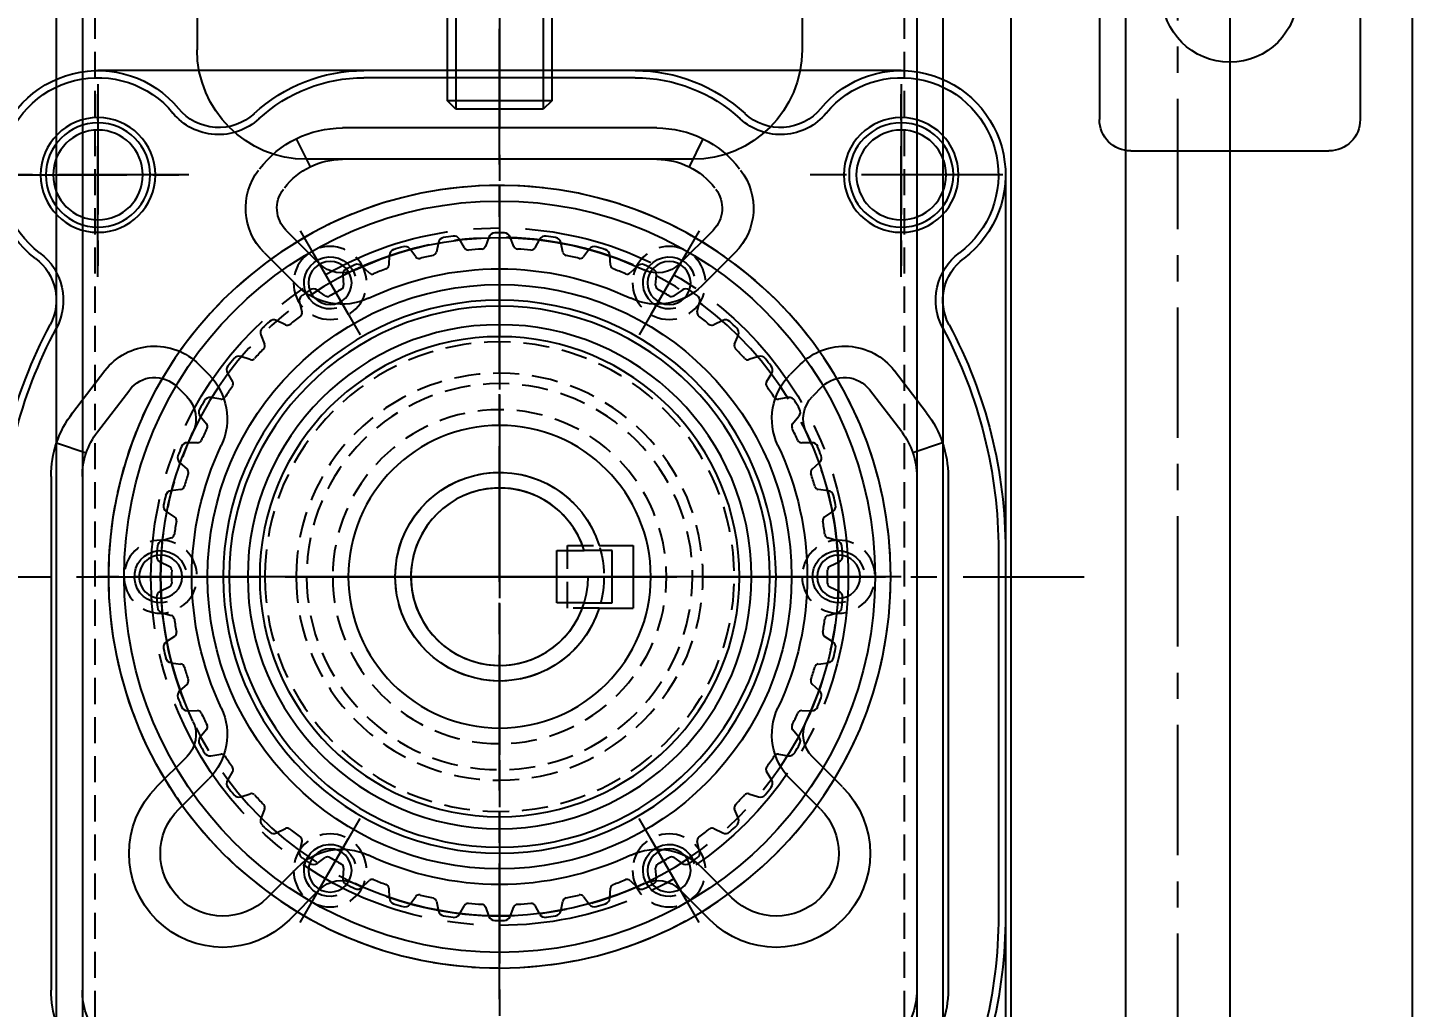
# Model space of a CAD drawing. Header units: inches. Extents: x 0 to 23821, y 0 to 11279.
# Drawn here: x 9557.2 to 9689.9, y 2482.7 to 2576.5 of the extents above; entities that cross this region are included whole.
import ezdxf

# ---------------------------------------------------------------- set-up
doc = ezdxf.new("R2010")
doc.units = ezdxf.units.IN
doc.header["$LTSCALE"] = 10
doc.header["$MEASUREMENT"] = 0
doc.linetypes.add('CENTER', pattern=[2, 1.25, -0.25, 0.25, -0.25])
doc.linetypes.add('HIDDEN', pattern=[0.375, 0.25, -0.125])
doc.layers.get('Defpoints').update_dxf_attribs({"color": 8})
for name, color, linetype in [('11', 1, 'CENTER'), ('22', 2, 'HIDDEN'), ('55', 5, 'Continuous'), ('77', 40, 'HIDDEN'), ('A', 8, 'Continuous'), ('T', 3, 'Continuous'), ('Y', 60, 'Continuous')]:
    doc.layers.add(name, color=color, linetype=linetype)
doc.styles.add('SCI', font='')
doc.styles.get('SCI').set_extended_font_data('Gulim')
doc.dimstyles.new('SCH', dxfattribs={"dimtxt": 2.5, "dimasz": 2, "dimexe": 1.25, "dimexo": 0.625, "dimtad": 1, "dimdec": 8, "dimtxsty": 'SCI', "dimcen": 2.5, "dimclrd": 4, "dimclre": 4, "dimclrt": 7, "dimadec": 8, "dimazin": 2, "dimtfac": 1, "dimtdec": 8, "dimtmove": 0, "dimatfit": 3, "dimfxl": 1, "dimarcsym": 0})

# ---------------------------------------------------------------- blocks, each defined once
blk = doc.blocks.new('A$Cfd950857')
for centre, radius in [((0, 0), 37.5), ((-16.25, 28.15), 3.5), ((16.25, 28.15), 3.5), ((0, 0), 22.5), ((0, 0), 18.5), ((0, 0), 16), ((-32.5, 0), 3.5), ((32.5, 0), 3.5), ((-16.25, -28.15), 3.5), ((16.25, -28.15), 3.5)]:
    blk.add_circle(centre, radius)
at = {"layer": '11'}
for p, q in [((0, -40.5), (0, 40.5)), ((-18, 31.18), (-14.5, 25.11)), ((18, 31.18), (14.5, 25.11)), ((40.5, 0), (-40.5, 0)), ((-18, -31.18), (-14.5, -25.11)), ((18, -31.18), (14.5, -25.11))]:
    blk.add_line(p, q, dxfattribs=at)
blk.add_circle((0, 0), 32.5, dxfattribs=at)
at = {"layer": '22'}
blk.add_circle((0, 0), 19.5, dxfattribs=at)
blk = doc.blocks.new('A$C2a68ab25')
for p, q in [((-9.54, 3), (-6.5, 3)), ((-6.5, 3), (-6.5, -3)), ((-6.5, -3), (-9.54, -3))]:
    blk.add_line(p, q)
blk.add_circle((0, 0), 10)
at = {"layer": '11'}
for p, q in [((0, -11), (0, 11)), ((-11, 0), (11, 0))]:
    blk.add_line(p, q, dxfattribs=at)
blk = doc.blocks.new('A$C817d2088')
for p, q in [((-2.5, 5.5), (-2.5, 8.12)), ((2.5, 8.12), (2.5, 5.5)), ((2.5, 5.5), (-2.5, 5.5))]:
    blk.add_line(p, q)
blk.add_arc((0, 0), 8.5, 107.1046, 90)
at = {"layer": '11'}
for p, q in [((0, -10.8), (0, 10.8)), ((-10.8, 0), (10.8, 0))]:
    blk.add_line(p, q, dxfattribs=at)
blk = doc.blocks.new('A$C1f7f0263')
for p, q in [((-5.72, 31.16), (-6.25, 31.96)), ((-3.45, 32.38), (-3.72, 31.46)), ((-1.01, 31.67), (-1.42, 32.54)), ((1.42, 32.54), (1.01, 31.67)), ((3.72, 31.46), (3.45, 32.38)), ((6.25, 31.96), (5.72, 31.16)), ((-10.3, 29.96), (-10.94, 30.67)), ((-8.24, 31.51), (-8.37, 30.56)), ((8.37, 30.56), (8.24, 31.51)), ((10.94, 30.67), (10.3, 29.96)), ((-12.84, 29.93), (-12.83, 28.97)), ((12.83, 28.97), (12.84, 29.93)), ((-14.65, 28.09), (-15.39, 28.7)), ((15.39, 28.7), (14.65, 28.09)), ((-17.16, 27.68), (-17, 26.73)), ((17, 26.73), (17.16, 27.68)), ((-18.67, 25.6), (-19.5, 26.09)), ((19.5, 26.09), (18.67, 25.6)), ((-21.09, 24.81), (-20.8, 23.9)), ((20.8, 23.9), (21.09, 24.81)), ((-22.28, 22.53), (-23.17, 22.89)), ((23.17, 22.89), (22.28, 22.53)), ((-24.56, 21.39), (-24.13, 20.53)), ((24.13, 20.53), (24.56, 21.39)), ((-25.39, 18.95), (-26.32, 19.18)), ((26.32, 19.18), (25.39, 18.95)), ((-27.47, 17.49), (-26.92, 16.71)), ((26.92, 16.71), (27.47, 17.49)), ((-27.93, 14.96), (-28.89, 15.04)), ((28.89, 15.04), (27.93, 14.96)), ((-29.77, 13.21), (-29.11, 12.51)), ((29.11, 12.51), (29.77, 13.21)), ((-29.85, 10.63), (-30.8, 10.57)), ((2.5, 10.8), (-2.5, 10.8)), ((-2.5, 10.8), (-2.5, 8.12)), ((2.5, 8.12), (2.5, 10.8)), ((30.8, 10.57), (29.85, 10.63)), ((-31.41, 8.62), (-30.65, 8.03)), ((30.65, 8.03), (31.41, 8.62)), ((-31.1, 6.06), (-32.04, 5.86)), ((32.04, 5.86), (31.1, 6.06)), ((-32.34, 3.84), (-31.5, 3.37)), ((31.5, 3.37), (32.34, 3.84)), ((-31.65, 1.36), (-32.55, 1.02)), ((32.55, 1.02), (31.65, 1.36)), ((-32.55, -1.02), (-31.65, -1.36)), ((31.65, -1.36), (32.55, -1.02)), ((-31.5, -3.37), (-32.34, -3.84)), ((32.34, -3.84), (31.5, -3.37)), ((-32.04, -5.86), (-31.1, -6.06)), ((31.1, -6.06), (32.04, -5.86)), ((-30.65, -8.03), (-31.41, -8.62)), ((31.41, -8.62), (30.65, -8.03)), ((-30.8, -10.57), (-29.85, -10.63)), ((29.85, -10.63), (30.8, -10.57)), ((-29.11, -12.51), (-29.77, -13.21)), ((29.77, -13.21), (29.11, -12.51)), ((-28.89, -15.04), (-27.93, -14.96)), ((27.93, -14.96), (28.89, -15.04)), ((-26.92, -16.71), (-27.47, -17.49)), ((27.47, -17.49), (26.92, -16.71)), ((-26.32, -19.18), (-25.39, -18.95)), ((25.39, -18.95), (26.32, -19.18)), ((-24.13, -20.53), (-24.56, -21.39)), ((24.56, -21.39), (24.13, -20.53)), ((-23.17, -22.89), (-22.28, -22.53)), ((22.28, -22.53), (23.17, -22.89)), ((-20.8, -23.9), (-21.09, -24.81)), ((21.09, -24.81), (20.8, -23.9)), ((-19.5, -26.09), (-18.67, -25.6)), ((18.67, -25.6), (19.5, -26.09)), ((-17, -26.73), (-17.16, -27.68)), ((17.16, -27.68), (17, -26.73)), ((-15.39, -28.7), (-14.65, -28.09)), ((-12.83, -28.97), (-12.84, -29.93)), ((12.84, -29.93), (12.83, -28.97)), ((14.65, -28.09), (15.39, -28.7)), ((-10.94, -30.67), (-10.3, -29.96)), ((10.3, -29.96), (10.94, -30.67)), ((-8.37, -30.56), (-8.24, -31.51)), ((-6.25, -31.96), (-5.72, -31.16)), ((-3.72, -31.46), (-3.45, -32.38)), ((-1.42, -32.54), (-1.01, -31.67)), ((1.01, -31.67), (1.42, -32.54)), ((3.45, -32.38), (3.72, -31.46)), ((5.72, -31.16), (6.25, -31.96)), ((8.24, -31.51), (8.37, -30.56))]:
    blk.add_line(p, q)
for radius in [36, 28]:
    blk.add_circle((0, 0), radius)
for centre, radius, start, end in [((-7.64, 31.43), 0.6, 103.6687, 172.1429), ((0, 0), 32.94, 102.0456, 103.6687), ((-6.75, 31.63), 0.6, 33.5714, 102.0456), ((-2.87, 32.21), 0.6, 95.0973, 163.5714), ((0, 0), 32.94, 93.4742, 95.0973), ((-1.96, 32.28), 0.6, 25, 93.4742), ((1.96, 32.28), 0.6, 86.5258, 155), ((0, 0), 32.94, 84.9027, 86.5258), ((2.87, 32.21), 0.6, 16.4286, 84.9027), ((6.75, 31.63), 0.6, 77.9544, 146.4286), ((0, 0), 32.94, 76.3313, 77.9544), ((7.64, 31.43), 0.6, 7.8571, 76.3313), ((0, 0), 32.94, 110.617, 112.2401), ((-11.39, 30.27), 0.6, 42.1429, 110.617), ((-8.76, 30.61), 0.4, 285.9768, 352.1429), ((-5.39, 31.38), 0.4, 213.5714, 279.7375), ((0, 0), 31.44, 97.4054, 99.7375), ((-4.1, 31.58), 0.4, 277.4054, 343.5714), ((-0.65, 31.84), 0.4, 205, 271.1661), ((0, 0), 31.44, 88.8339, 91.1661), ((0.65, 31.84), 0.4, 268.8339, 335), ((4.1, 31.58), 0.4, 196.4286, 262.5946), ((0, 0), 31.44, 80.2625, 82.5946), ((5.39, 31.38), 0.4, 260.2625, 326.4286), ((8.76, 30.61), 0.4, 187.8571, 254.0232), ((11.39, 30.27), 0.6, 69.383, 137.8571), ((0, 0), 32.94, 67.7599, 69.383), ((-12.24, 29.94), 0.6, 112.2401, 180.7143), ((-10, 30.23), 0.4, 222.1429, 288.3089), ((0, 0), 31.44, 105.9768, 108.3089), ((0, 0), 31.44, 71.6911, 74.0232), ((10, 30.23), 0.4, 251.6911, 317.8571), ((12.24, 29.94), 0.6, 359.2857, 67.7599), ((-16.57, 27.78), 0.6, 120.8116, 189.2857), ((0, 0), 32.94, 119.1884, 120.8116), ((-15.77, 28.24), 0.6, 50.7143, 119.1884), ((-14.4, 28.4), 0.4, 230.7143, 296.8804), ((0, 0), 31.44, 114.5482, 116.8804), ((-13.23, 28.96), 0.4, 294.5482, 0.7143), ((13.23, 28.96), 0.4, 179.2857, 245.4518), ((0, 0), 31.44, 63.1196, 65.4518), ((14.4, 28.4), 0.4, 243.1196, 309.2857), ((15.77, 28.24), 0.6, 60.8116, 129.2857), ((0, 0), 32.94, 59.1884, 60.8116), ((16.57, 27.78), 0.6, 350.7143, 59.1884), ((-17.4, 26.67), 0.4, 303.1196, 9.2857), ((17.4, 26.67), 0.4, 170.7143, 236.8804), ((-20.52, 25), 0.6, 129.383, 197.8571), ((0, 0), 32.94, 127.7599, 129.383), ((-19.81, 25.57), 0.6, 59.2857, 127.7599), ((-18.47, 25.94), 0.4, 239.2857, 305.4518), ((0, 0), 31.44, 123.1196, 125.4518), ((0, 0), 31.44, 54.5482, 56.8804), ((18.47, 25.94), 0.4, 234.5482, 300.7143), ((19.81, 25.57), 0.6, 52.2401, 120.7143), ((0, 0), 32.94, 50.617, 52.2401), ((20.52, 25), 0.6, 342.1429, 50.617), ((-21.18, 23.78), 0.4, 311.6911, 17.8571), ((21.18, 23.78), 0.4, 162.1429, 228.3089), ((0, 0), 32.94, 136.3313, 137.9544), ((-23.39, 22.33), 0.6, 67.8571, 136.3313), ((-22.13, 22.9), 0.4, 247.8571, 314.0232), ((0, 0), 31.44, 131.6911, 134.0232), ((0, 0), 31.44, 45.9768, 48.3089), ((22.13, 22.9), 0.4, 225.9768, 292.1429), ((23.39, 22.33), 0.6, 43.6687, 112.1429), ((0, 0), 32.94, 42.0456, 43.6687), ((-24.02, 21.66), 0.6, 137.9544, 206.4286), ((24.02, 21.66), 0.6, 333.5714, 42.0456), ((0, 0), 31.44, 140.2625, 142.5946), ((-24.49, 20.36), 0.4, 320.2625, 26.4286), ((24.49, 20.36), 0.4, 153.5714, 219.7375), ((0, 0), 31.44, 37.4054, 39.7375), ((0, 0), 32.94, 144.9027, 146.5258), ((-26.46, 18.6), 0.6, 76.4286, 144.9027), ((-25.29, 19.34), 0.4, 256.4286, 322.5946), ((25.29, 19.34), 0.4, 217.4054, 283.5714), ((26.46, 18.6), 0.6, 35.0973, 103.5714), ((0, 0), 32.94, 33.4742, 35.0973), ((-26.98, 17.84), 0.6, 146.5258, 215), ((26.98, 17.84), 0.6, 325, 33.4742), ((0, 0), 31.44, 148.8339, 151.1661), ((-27.25, 16.48), 0.4, 328.8339, 35), ((27.25, 16.48), 0.4, 145, 211.1661), ((0, 0), 31.44, 28.8339, 31.1661), ((0, 0), 32.94, 153.4742, 155.0973), ((-28.94, 14.44), 0.6, 85, 153.4742), ((-27.89, 15.36), 0.4, 265, 331.1661), ((27.89, 15.36), 0.4, 208.8339, 275), ((28.94, 14.44), 0.6, 26.5258, 95), ((0, 0), 32.94, 24.9027, 26.5258), ((-29.34, 13.62), 0.6, 155.0973, 223.5714), ((29.34, 13.62), 0.6, 316.4286, 24.9027), ((0, 0), 31.44, 157.4054, 159.7375), ((-29.4, 12.23), 0.4, 337.4054, 43.5714), ((29.4, 12.23), 0.4, 136.4286, 202.5946), ((0, 0), 31.44, 20.2625, 22.5946), ((-29.87, 11.03), 0.4, 273.5714, 339.7375), ((29.87, 11.03), 0.4, 200.2625, 266.4286), ((0, 0), 32.94, 162.0456, 163.6687), ((-30.77, 9.97), 0.6, 93.5714, 162.0456), ((30.77, 9.97), 0.6, 17.9544, 86.4286), ((0, 0), 32.94, 16.3313, 17.9544), ((-31.04, 9.09), 0.6, 163.6687, 232.1429), ((-30.89, 7.72), 0.4, 345.9768, 52.1429), ((0, 0), 8.5, 107.1046, 72.8954), ((30.89, 7.72), 0.4, 127.8571, 194.0232), ((31.04, 9.09), 0.6, 307.8571, 16.3313), ((0, 0), 31.44, 165.9768, 168.3089), ((0, 0), 31.44, 11.6911, 14.0232), ((0, 0), 32.94, 170.617, 172.2401), ((-31.91, 5.27), 0.6, 102.1429, 170.617), ((-31.18, 6.45), 0.4, 282.1429, 348.3089), ((31.18, 6.45), 0.4, 191.6911, 257.8571), ((31.91, 5.27), 0.6, 9.383, 77.8571), ((0, 0), 32.94, 7.7599, 9.383), ((-32.05, 4.37), 0.6, 172.2401, 240.7143), ((32.05, 4.37), 0.6, 299.2857, 7.7599), ((-31.7, 3.03), 0.4, 354.5482, 60.7143), ((0, 0), 31.44, 174.5482, 176.8804), ((31.7, 3.03), 0.4, 119.2857, 185.4518), ((0, 0), 31.44, 3.1196, 5.4518), ((-31.8, 1.73), 0.4, 290.7143, 356.8804), ((31.8, 1.73), 0.4, 183.1196, 249.2857), ((-32.34, 0.46), 0.6, 110.7143, 179.1884), ((0, 0), 32.94, 179.1884, 180.8116), ((32.34, 0.46), 0.6, 0.8116, 69.2857), ((0, 0), 32.94, 359.1884, 0.8116), ((-32.34, -0.46), 0.6, 180.8116, 249.2857), ((32.34, -0.46), 0.6, 290.7143, 359.1884), ((-31.8, -1.73), 0.4, 3.1196, 69.2857), ((0, 0), 31.44, 183.1196, 185.4518), ((0, 0), 31.44, 354.5482, 356.8804), ((31.8, -1.73), 0.4, 110.7143, 176.8804), ((-32.05, -4.37), 0.6, 119.2857, 187.7599), ((-31.7, -3.03), 0.4, 299.2857, 5.4518), ((31.7, -3.03), 0.4, 174.5482, 240.7143), ((32.05, -4.37), 0.6, 352.2401, 60.7143), ((0, 0), 32.94, 187.7599, 189.383), ((0, 0), 32.94, 350.617, 352.2401), ((-31.91, -5.27), 0.6, 189.383, 257.8571), ((-31.18, -6.45), 0.4, 11.6911, 77.8571), ((0, 0), 31.44, 191.6911, 194.0232), ((0, 0), 31.44, 345.9768, 348.3089), ((31.18, -6.45), 0.4, 102.1429, 168.3089), ((31.91, -5.27), 0.6, 282.1429, 350.617), ((-30.89, -7.72), 0.4, 307.8571, 14.0232), ((30.89, -7.72), 0.4, 165.9768, 232.1429), ((-31.04, -9.09), 0.6, 127.8571, 196.3313), ((0, 0), 32.94, 196.3313, 197.9544), ((0, 0), 32.94, 342.0456, 343.6687), ((31.04, -9.09), 0.6, 343.6687, 52.1429), ((-30.77, -9.97), 0.6, 197.9544, 266.4286), ((30.77, -9.97), 0.6, 273.5714, 342.0456), ((-29.87, -11.03), 0.4, 20.2625, 86.4286), ((0, 0), 31.44, 200.2625, 202.5946), ((0, 0), 31.44, 337.4054, 339.7375), ((29.87, -11.03), 0.4, 93.5714, 159.7375), ((-29.34, -13.62), 0.6, 136.4286, 204.9027), ((-29.4, -12.23), 0.4, 316.4286, 22.5946), ((29.4, -12.23), 0.4, 157.4054, 223.5714), ((29.34, -13.62), 0.6, 335.0973, 43.5714), ((0, 0), 32.94, 204.9027, 206.5258), ((0, 0), 32.94, 333.4742, 335.0973), ((-28.94, -14.44), 0.6, 206.5258, 275), ((-27.89, -15.36), 0.4, 28.8339, 95), ((0, 0), 31.44, 208.8339, 211.1661), ((0, 0), 31.44, 328.8339, 331.1661), ((27.89, -15.36), 0.4, 85, 151.1661), ((28.94, -14.44), 0.6, 265, 333.4742), ((-27.25, -16.48), 0.4, 325, 31.1661), ((27.25, -16.48), 0.4, 148.8339, 215), ((-26.98, -17.84), 0.6, 145, 213.4742), ((0, 0), 32.94, 213.4742, 215.0973), ((0, 0), 32.94, 324.9027, 326.5258), ((26.98, -17.84), 0.6, 326.5258, 35), ((-26.46, -18.6), 0.6, 215.0973, 283.5714), ((-25.29, -19.34), 0.4, 37.4054, 103.5714), ((0, 0), 31.44, 217.4054, 219.7375), ((0, 0), 31.44, 320.2625, 322.5946), ((25.29, -19.34), 0.4, 76.4286, 142.5946), ((26.46, -18.6), 0.6, 256.4286, 324.9027), ((-24.49, -20.36), 0.4, 333.5714, 39.7375), ((24.49, -20.36), 0.4, 140.2625, 206.4286), ((-24.02, -21.66), 0.6, 153.5714, 222.0456), ((0, 0), 32.94, 222.0456, 223.6687), ((-22.13, -22.9), 0.4, 45.9768, 112.1429), ((22.13, -22.9), 0.4, 67.8571, 134.0232), ((0, 0), 32.94, 316.3313, 317.9544), ((24.02, -21.66), 0.6, 317.9544, 26.4286), ((-23.39, -22.33), 0.6, 223.6687, 292.1429), ((0, 0), 31.44, 225.9768, 228.3089), ((-21.18, -23.78), 0.4, 342.1429, 48.3089), ((21.18, -23.78), 0.4, 131.6911, 197.8571), ((0, 0), 31.44, 311.6911, 314.0232), ((23.39, -22.33), 0.6, 247.8571, 316.3313), ((-20.52, -25), 0.6, 162.1429, 230.617), ((20.52, -25), 0.6, 309.383, 17.8571), ((0, 0), 32.94, 230.617, 232.2401), ((-19.81, -25.57), 0.6, 232.2401, 300.7143), ((-18.47, -25.94), 0.4, 54.5482, 120.7143), ((0, 0), 31.44, 234.5482, 236.8804), ((-17.4, -26.67), 0.4, 350.7143, 56.8804), ((17.4, -26.67), 0.4, 123.1196, 189.2857), ((0, 0), 31.44, 303.1196, 305.4518), ((18.47, -25.94), 0.4, 59.2857, 125.4518), ((19.81, -25.57), 0.6, 239.2857, 307.7599), ((0, 0), 32.94, 307.7599, 309.383), ((-16.57, -27.78), 0.6, 170.7143, 239.1884), ((16.57, -27.78), 0.6, 300.8116, 9.2857), ((0, 0), 32.94, 239.1884, 240.8116), ((-15.77, -28.24), 0.6, 240.8116, 309.2857), ((-14.4, -28.4), 0.4, 63.1196, 129.2857), ((0, 0), 31.44, 243.1196, 245.4518), ((-13.23, -28.96), 0.4, 359.2857, 65.4518), ((13.23, -28.96), 0.4, 114.5482, 180.7143), ((0, 0), 31.44, 294.5482, 296.8804), ((14.4, -28.4), 0.4, 50.7143, 116.8804), ((15.77, -28.24), 0.6, 230.7143, 299.1884), ((0, 0), 32.94, 299.1884, 300.8116), ((-12.24, -29.94), 0.6, 179.2857, 247.7599), ((0, 0), 32.94, 247.7599, 249.383), ((-10, -30.23), 0.4, 71.6911, 137.8571), ((0, 0), 31.44, 251.6911, 254.0232), ((-8.76, -30.61), 0.4, 7.8571, 74.0232), ((8.76, -30.61), 0.4, 105.9768, 172.1429), ((0, 0), 31.44, 285.9768, 288.3089), ((10, -30.23), 0.4, 42.1429, 108.3089), ((0, 0), 32.94, 290.617, 292.2401), ((12.24, -29.94), 0.6, 292.2401, 0.7143), ((-11.39, -30.27), 0.6, 249.383, 317.8571), ((-7.64, -31.43), 0.6, 187.8571, 256.3313), ((-5.39, -31.38), 0.4, 80.2625, 146.4286), ((0, 0), 31.44, 260.2625, 262.5946), ((-4.1, -31.58), 0.4, 16.4286, 82.5946), ((-0.65, -31.84), 0.4, 88.8339, 155), ((0, 0), 31.44, 268.8339, 271.1661), ((0.65, -31.84), 0.4, 25, 91.1661), ((4.1, -31.58), 0.4, 97.4054, 163.5714), ((0, 0), 31.44, 277.4054, 279.7375), ((5.39, -31.38), 0.4, 33.5714, 99.7375), ((7.64, -31.43), 0.6, 283.6687, 352.1429), ((11.39, -30.27), 0.6, 222.1429, 290.617), ((0, 0), 32.94, 256.3313, 257.9544), ((-6.75, -31.63), 0.6, 257.9544, 326.4286), ((-2.87, -32.21), 0.6, 196.4286, 264.9027), ((0, 0), 32.94, 264.9027, 266.5258), ((-1.96, -32.28), 0.6, 266.5258, 335), ((1.96, -32.28), 0.6, 205, 273.4742), ((0, 0), 32.94, 273.4742, 275.0973), ((2.87, -32.21), 0.6, 275.0973, 343.5714), ((6.75, -31.63), 0.6, 213.5714, 282.0456), ((0, 0), 32.94, 282.0456, 283.6687)]:
    blk.add_arc(centre, radius, start, end)
at = {"layer": '11'}
for p, q in [((0, 37.42), (0, -37.42)), ((-37.42, 0), (37.42, 0))]:
    blk.add_line(p, q, dxfattribs=at)
blk.add_circle((0, 0), 33.42, dxfattribs=at)
blk = doc.blocks.new('A$Cd6f74d6f')
for p, q in [((0, 0), (0, -143.5)), ((0, 0), (20, 0)), ((20, 0), (20, -24.5)), ((78, 0), (78, -24.5)), ((78, 0), (98, 0)), ((98, 0), (98, -15.5)), ((98, 0), (98, -143.5)), ((30.5, -35), (67.5, -35)), ((10.4, -154), (87.5, -154))]:
    blk.add_line(p, q)
for centre, radius in [((10.5, -36.5), 5.5), ((87.5, -36.5), 5.5), ((49, -75), 37.5), ((32.75, -46.85), 2.07), ((65.25, -46.85), 2.07), ((49, -75), 26.5), ((16.5, -75), 2.07), ((81.5, -75), 2.07), ((32.75, -103.15), 2.07), ((65.25, -103.15), 2.07), ((10.5, -143.5), 5.5), ((87.5, -143.5), 5.5)]:
    blk.add_circle(centre, radius)
for centre, start, end in [((30.5, -24.5), 180, 270), ((67.5, -24.5), 270, 0), ((10.5, -143.5), 180, 270), ((87.5, -143.5), 270, 0)]:
    blk.add_arc(centre, 10.5, start, end)
at = {"layer": '11'}
for p, q in [((10, 1), (10, -19.42)), ((49, -155), (49, 0)), ((88, 1), (88, -19.42)), ((10.5, -46.25), (10.5, -26.75)), ((87.5, -46.25), (87.5, -26.75)), ((0.75, -36.5), (20.25, -36.5)), ((97.25, -36.5), (77.75, -36.5)), ((29.88, -41.87), (35.63, -51.83)), ((68.13, -41.87), (62.38, -51.83)), ((10.5, -75), (87.5, -75)), ((29.88, -108.13), (35.63, -98.17)), ((68.13, -108.13), (62.38, -98.17)), ((10.5, -153.25), (10.5, -133.75)), ((87.5, -153.25), (87.5, -133.75)), ((0.75, -143.5), (20.25, -143.5)), ((97.25, -143.5), (77.75, -143.5))]:
    blk.add_line(p, q, dxfattribs=at)
blk.add_circle((49, -75), 32.5, dxfattribs=at)
at = {"layer": '22'}
for p, q in [((7.54, -17), (7.54, 0)), ((12.46, 0), (12.46, -17)), ((85.54, 0), (85.54, -17)), ((90.46, -17), (90.46, 0)), ((13, -15), (7, -15)), ((85, -15), (91, -15)), ((10, -18.42), (7.54, -17)), ((12.46, -17), (7.54, -17)), ((12.46, -17), (10, -18.42)), ((85.54, -17), (88, -18.42)), ((85.54, -17), (90.46, -17)), ((88, -18.42), (90.46, -17))]:
    blk.add_line(p, q, dxfattribs=at)
at = {"layer": 'T'}
for p, q in [((7, -15), (7, 0)), ((13, 0), (13, -15)), ((85, 0), (85, -15)), ((91, -15), (91, 0)), ((7.54, -15.94), (7, -15)), ((13, -15), (12.46, -15.94)), ((85, -15), (85.54, -15.94)), ((90.46, -15.94), (91, -15))]:
    blk.add_line(p, q, dxfattribs=at)
for centre in [(32.75, -46.85), (65.25, -46.85), (16.5, -75), (81.5, -75), (32.75, -103.15), (65.25, -103.15)]:
    blk.add_arc(centre, 2.5, 255, 165, dxfattribs=at)
blk = doc.blocks.new('A$C7070938a')
for p, q in [((38.5, 48.5), (-79.38, 48.5)), ((2.5, 47.82), (-32.5, 47.82)), ((9.61, 43), (-39.61, 43)), ((12.82, 42.47), (11.86, 39.63)), ((9.61, 40), (-39.61, 40)), ((15.69, 40.94), (19.75, 37.83)), ((13.87, 38.56), (17.92, 35.45)), ((48.5, 38.5), (48.5, -38.5)), ((-20.15, 32.88), (-17.26, 29.99)), ((-22.27, 30.76), (-19.38, 27.87)), ((18.22, 30.94), (17.26, 29.99)), ((20.34, 28.82), (19.38, 27.87)), ((31.06, 22.58), (27.87, 19.38)), ((-30.76, 22.27), (-27.87, 19.38)), ((-32.88, 20.15), (-29.99, 17.26)), ((33.19, 20.46), (29.99, 17.26)), ((41.97, 19.49), (39.28, 18.16)), ((40, 15.07), (40, -15.07)), ((43, 15.07), (43, -15.07)), ((-3, 9.54), (-3, 12.8)), ((3, 12.8), (-3, 12.8)), ((3, 9.54), (3, 12.8)), ((47.82, 13), (47.82, -13)), ((-32.88, -20.15), (-29.99, -17.26)), ((33.19, -20.46), (29.99, -17.26)), ((41.97, -19.49), (39.28, -18.16)), ((-30.76, -22.27), (-27.87, -19.38)), ((31.06, -22.58), (27.87, -19.38)), ((-22.27, -30.76), (-19.38, -27.87)), ((20.34, -28.82), (19.38, -27.87)), ((-20.15, -32.88), (-17.26, -29.99)), ((18.22, -30.94), (17.26, -29.99)), ((13.87, -38.56), (17.92, -35.45)), ((15.69, -40.94), (19.75, -37.83)), ((12.82, -42.47), (11.86, -39.63)), ((9.61, -40), (-39.61, -40)), ((9.61, -43), (-39.61, -43))]:
    blk.add_line(p, q)
for centre, radius in [((38.5, 38.5), 4.3), ((0, 0), 26.5), ((0, 0), 25.92), ((0, 0), 24.15), ((0, 0), 23), ((0, 0), 14.5), ((38.5, -38.5), 4.3)]:
    blk.add_circle(centre, radius)
for centre, radius, start, end in [((-32.5, 2.5), 46, 90, 118.0725), ((-32.5, 2.5), 45.32, 90, 118.0725), ((2.5, 2.5), 46, 61.9275, 90), ((2.5, 2.5), 45.32, 61.9275, 90), ((38.5, 38.5), 10, 309.5084, 143.1301), ((38.5, 38.5), 9.32, 309.5084, 143.1301), ((26.5, 47.5), 5.68, 241.9275, 323.1301), ((26.5, 47.5), 5, 241.9275, 323.1301), ((-39.61, 33), 10, 90, 127.4762), ((9.61, 33), 10, 52.5238, 90), ((-39.61, 33), 7, 90, 127.4762), ((9.61, 33), 7, 52.5238, 90), ((16.1, 33.07), 6, 315, 52.5238), ((-26.52, 26.52), 9, 45, 225), ((16.1, 33.07), 3, 315, 52.5238), ((-26.52, 26.52), 6, 45, 225), ((0, 0), 32.5, 64.7568, 115.2432), ((48.04, 26.93), 5.68, 129.5084, 222.7942), ((48.04, 26.93), 5, 129.5084, 222.7942), ((-15.14, 32.11), 3, 225, 295.2432), ((0, 0), 29.5, 64.7568, 115.2432), ((15.14, 32.11), 3, 244.7568, 315), ((-15.14, 32.11), 6, 225, 295.2432), ((15.14, 32.11), 6, 244.7568, 315), ((35.31, 18.34), 6, 52.5238, 135), ((33, 15.07), 10, 0, 52.5238), ((33, 13), 14.82, 0, 42.7942), ((33, 13), 15.5, 0, 42.7942), ((35.31, 18.34), 3, 52.5238, 135), ((33, 15.07), 7, 0, 52.5238), ((-32.11, 15.14), 6, 334.7568, 45), ((32.11, 15.14), 6, 135, 205.2432), ((-32.11, 15.14), 3, 334.7568, 45), ((32.11, 15.14), 3, 135, 205.2432), ((0, 0), 32.5, 154.7568, 205.2432), ((0, 0), 32.5, 334.7568, 25.2432), ((0, 0), 29.5, 154.7568, 205.2432), ((0, 0), 29.5, 334.7568, 25.2432), ((0, 0), 10, 107.4576, 72.5424), ((-32.11, -15.14), 6, 315, 25.2432), ((32.11, -15.14), 6, 154.7568, 225), ((33, -13), 14.82, 317.2058, 0), ((33, -13), 15.5, 317.2058, 0), ((-32.11, -15.14), 3, 315, 25.2432), ((32.11, -15.14), 3, 154.7568, 225), ((33, -15.07), 7, 307.4762, 0), ((33, -15.07), 10, 307.4762, 0), ((-26.52, -26.52), 9, 135, 315), ((35.31, -18.34), 3, 225, 307.4762), ((-26.52, -26.52), 6, 135, 315), ((35.31, -18.34), 6, 225, 307.4762), ((48.04, -26.93), 5.68, 137.2058, 230.4916), ((48.04, -26.93), 5, 137.2058, 230.4916), ((-15.14, -32.11), 6, 64.7568, 135), ((15.14, -32.11), 6, 45, 115.2432), ((0, 0), 29.5, 244.7568, 295.2432), ((-15.14, -32.11), 3, 64.7568, 135), ((15.14, -32.11), 3, 45, 115.2432), ((16.1, -33.07), 6, 307.4762, 45), ((0, 0), 32.5, 244.7568, 295.2432), ((16.1, -33.07), 3, 307.4762, 45), ((38.5, -38.5), 10, 216.8699, 50.4916), ((38.5, -38.5), 9.32, 216.8699, 50.4916), ((-39.61, -33), 7, 232.5238, 270), ((9.61, -33), 7, 270, 307.4762), ((-39.61, -33), 10, 232.5238, 270), ((9.61, -33), 10, 270, 307.4762), ((26.5, -47.5), 5.68, 36.8699, 118.0725), ((-32.5, -2.5), 46, 241.9275, 270), ((-32.5, -2.5), 45.32, 241.9275, 270), ((2.5, -2.5), 45.32, 270, 298.0725), ((2.5, -2.5), 46, 270, 298.0725), ((26.5, -47.5), 5, 36.8699, 118.0725)]:
    blk.add_arc(centre, radius, start, end)
at = {"layer": '11'}
for p, q in [((0, -55.57), (0, 56.05)), ((38.5, 47.21), (38.5, 29.79)), ((47.21, 38.5), (29.79, 38.5)), ((0, 27.26), (0, -27.74)), ((55.43, 0), (-106.7, 0)), ((38.5, -29.79), (38.5, -47.21)), ((47.21, -38.5), (29.79, -38.5))]:
    blk.add_line(p, q, dxfattribs=at)
at = {"layer": 'T'}
for centre in [(38.5, 38.5), (38.5, -38.5)]:
    blk.add_circle(centre, 5, dxfattribs=at)
blk = doc.blocks.new('A$Cc49ac1dc')
blk.add_blockref('A$Cd6f74d6f', (-49, -15))
at = {"xscale": -1.000000000000001, "rotation": 90}
for name in ['A$C1f7f0263', 'A$C817d2088']:
    blk.add_blockref(name, (0, -90), dxfattribs=at)
at = {"layer": '22'}
blk.add_blockref('A$Cfd950857', (0, -90), dxfattribs=at)
at = {"layer": '55', "rotation": 90}
blk.add_blockref('A$C7070938a', (0, -90), dxfattribs=at)
at = {"layer": '77', "xscale": -1, "rotation": 180}
blk.add_blockref('A$C2a68ab25', (0, -90), dxfattribs=at)
blk = doc.blocks.new('A$Ccad19904')
for p, q in [((-8, 0), (-8, -133)), ((-8, 0), (8, 0)), ((8, 0), (8, -133)), ((-4.66, -5), (4.66, -5)), ((-4.66, -5), (-4.66, -15)), ((4.66, -5), (4.66, -15)), ((-4.66, -15), (4.66, -15)), ((-8, -133), (8, -133)), ((-5, -133), (-5, -162.19)), ((5, -162.19), (5, -133)), ((-5, -162.19), (-4.19, -163)), ((-5, -162.19), (5, -162.19)), ((-4.19, -163), (4.19, -163)), ((4.19, -163), (5, -162.19))]:
    blk.add_line(p, q)
at = {"layer": '11'}
blk.add_line((0, 1), (0, -164), dxfattribs=at)
at = {"layer": '22'}
for p, q in [((-3.32, -22.5), (-3.32, 0)), ((3.32, 0), (3.32, -22.5)), ((4, -20), (-4, -20)), ((0, -24.42), (-3.32, -22.5)), ((3.32, -22.5), (-3.32, -22.5)), ((3.32, -22.5), (0, -24.42))]:
    blk.add_line(p, q, dxfattribs=at)
at = {"layer": 'A'}
for p, q in [((-4.66, -5), (4.66, -15)), ((-4.66, -15), (4.66, -5))]:
    blk.add_line(p, q, dxfattribs=at)
at = {"layer": 'T'}
for p, q in [((-4, -20), (-4, 0)), ((4, 0), (4, -20)), ((-3.32, -21.17), (-4, -20)), ((4, -20), (3.32, -21.17)), ((-5, -133), (-4.19, -133.81)), ((-5, -133.81), (5, -133.81)), ((-4.19, -133.81), (-4.19, -163)), ((4.19, -133.81), (5, -133)), ((4.19, -133.81), (4.19, -163))]:
    blk.add_line(p, q, dxfattribs=at)
blk = doc.blocks.new('A$C1482efbe')
for p, q in [((-11.5, 8.5), (-11.5, -268.5)), ((68.5, 8.5), (68.5, -268.5))]:
    blk.add_line(p, q)
at = {"layer": '22'}
for p, q in [((-10.3, -38.5), (-10.3, -267.3)), ((67.3, -38.5), (67.3, -267.3))]:
    blk.add_line(p, q, dxfattribs=at)
blk = doc.blocks.new('A$Cf3170709')
blk.add_blockref('A$Ccad19904', (0, 5))
at = {"layer": 'Y'}
blk.add_blockref('A$C1482efbe', (-28.5, 6), dxfattribs=at)
blk = doc.blocks.new('A$C66f44005')
for p, q in [((-11.5, 8.5), (-11.5, -268.5)), ((68.5, 8.5), (68.5, -268.5))]:
    blk.add_line(p, q)
at = {"layer": '22'}
for p, q in [((-10.3, -38.5), (-10.3, -267.3)), ((67.3, -38.5), (67.3, -267.3))]:
    blk.add_line(p, q, dxfattribs=at)
blk = doc.blocks.new('A$C93ce2f4b')
for p, q in [((12.5, 0), (-12.5, 0)), ((-12.5, 0), (-12.5, -87)), ((12.5, 0), (12.5, -87)), ((-6.5, -75), (-6.5, -30)), ((6.5, -75), (6.5, -30)), ((9.5, -90), (-9.5, -90))]:
    blk.add_line(p, q)
for centre, radius, start, end in [((0, -30), 6.5, 0, 180), ((0, -75), 6.5, 180, 0), ((-9.5, -87, 0), 3, 180, 270), ((9.5, -87), 3, 270, 0)]:
    blk.add_arc(centre, radius, start, end)
at = {"layer": '11'}
for p, q in [((0, -4.2), (0, 1)), ((0, -22.5), (0, -82.5)), ((7.5, -30), (-7.5, -30)), ((7.5, -75), (-7.5, -75))]:
    blk.add_line(p, q, dxfattribs=at)
at = {"layer": '22'}
for p, q in [((-3.3, 0), (-3.3, -3.2)), ((3.3, -3.2), (3.3, 0)), ((12.5, -3.2), (-12.5, -3.2))]:
    blk.add_line(p, q, dxfattribs=at)
blk = doc.blocks.new('A$Cd2f94401')
blk.add_blockref('A$C93ce2f4b', (17.5, -15))
blk = doc.blocks.new('A$C25f2ccd7')
at = {"rotation": 90}
for name, p in [('A$Cc49ac1dc', (55.8, 65)), ('A$Cd2f94401', (0, -22.5)), ('A$Cf3170709', (-57, 65))]:
    blk.add_blockref(name, p, dxfattribs=at)
at = {"layer": 'Y', "rotation": 90}
blk.add_blockref('A$C66f44005', (-63, 36.5), dxfattribs=at)
blk = doc.blocks.new('A$C8a342315')
for p, q in [((22.5, 0), (22.5, -915)), ((107.5, 0), (107.5, -915)), ((152.5, 0), (152.5, -915))]:
    blk.add_line(p, q)
at = {"layer": '11'}
blk.add_line((130, 0), (130, -915), dxfattribs=at)
at = {"layer": 'A'}
for p, q in [((125, 0), (125, -915)), ((135, 0), (135, -915))]:
    blk.add_line(p, q, dxfattribs=at)
blk = doc.blocks.new('*D357')
at = {"color": 4, "lineweight": -2, "transparency": 16777216}
for p, q in [((9687.8, 2759.72), (9092.12, 2759.72)), ((9123.37, 2709.72), (9123.37, 1724.72)), ((9424.3, 1674.72), (9092.12, 1674.72))]:
    blk.add_line(p, q, dxfattribs=at)
at = {"color": 4, "transparency": 16777216}
for points in [[(9115.04, 2709.72), (9131.7, 2709.72), (9123.37, 2759.72)], [(9115.04, 1724.72), (9131.7, 1724.72), (9123.37, 1674.72)]]:
    blk.add_solid(points, dxfattribs=at)
at = {"layer": 'Defpoints', "color": 0, "transparency": 16777216}
for p in [(9703.43, 2759.72, -227228.55), (9123.37, 1674.72), (9439.93, 1674.72, -227228.55)]:
    blk.add_point(p, dxfattribs=at)
at = {"color": 7, "transparency": 16777216, "insert": (9075.62, 2217.22), "char_height": 62.5, "attachment_point": 5, "rotation": 90, "style": 'SCI'}
blk.add_mtext('1085', dxfattribs=at)

msp = doc.modelspace()

# ---------------------------------------------------------------- block references
at = {"xscale": -1, "rotation": 90}
msp.add_blockref('A$C25f2ccd7', (9667.42934489, 2669.72111145, -227228.55083111), dxfattribs=at)
msp.add_blockref('A$C8a342315', (9537.42934489, 2669.72111145, -227228.55083111))

# ---------------------------------------------------------------- dimensions: what is measured, and where the dimension line sits
dim = msp.add_linear_dim(base=(9123.3709522014, 1674.7211114483), p1=(9703.4293448872, 2759.7211114483, -227228.5508311125), p2=(9439.9293448873, 1674.7211114483, -227228.5508311125), angle=90, dimstyle='SCH', override={"dimscale": 25})
dim.commit()
dim.dimension.update_dxf_attribs({"geometry": '*D357', "text_midpoint": (9075.6221173146, 2217.2211114483)})

doc.saveas('drawing.dxf')
